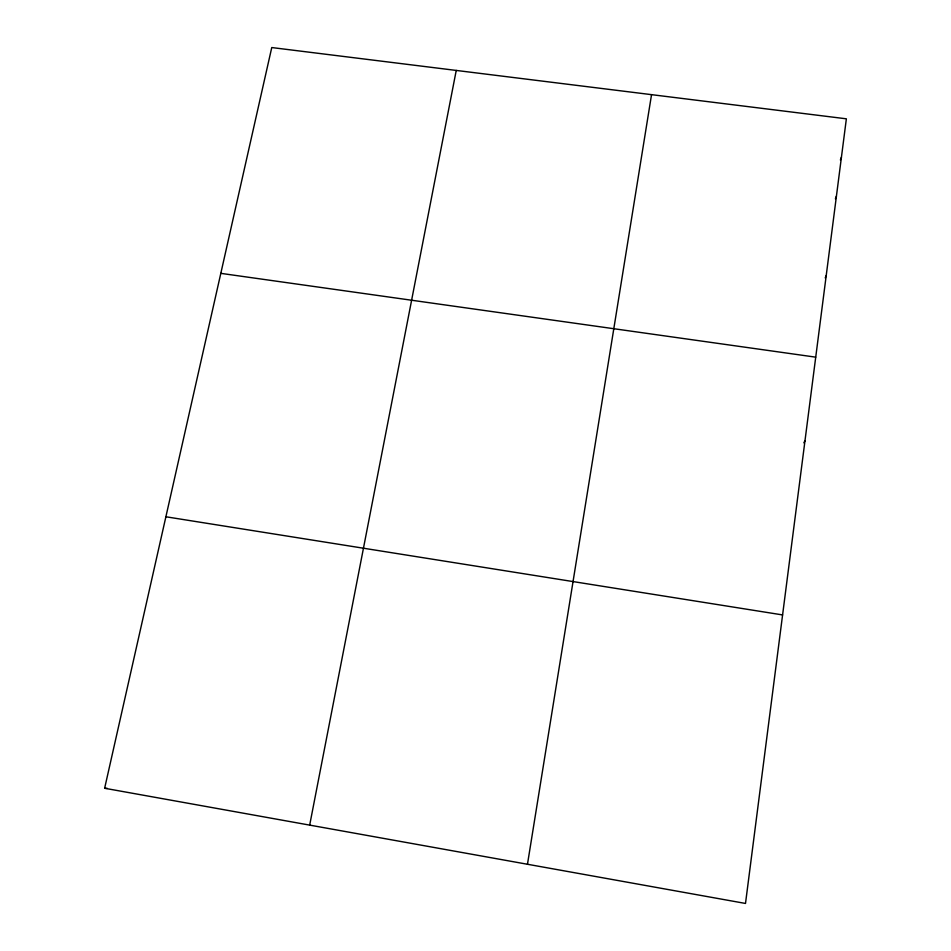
<?xml version="1.0" encoding="UTF-8"?>
<svg xmlns="http://www.w3.org/2000/svg" width="951" height="951" viewBox="0 0 951 951"><rect width="100%" height="100%" fill="white"/><g stroke="black" fill="none" stroke-linecap="round" stroke-linejoin="round"><path stroke-width="1.43" d="M527.472 864.257L651.542 94.648M309.681 825.111L456.242 70.433M104.634 788.26L271.76 47.55L846.366 118.816L745.501 903.45L104.634 788.26L107.356 788.391M840.387 159.994L841.421 157.284M835.394 198.807L836.404 196.239M825.218 277.918L826.205 275.659M803.821 442.809L804.974 440.8M220.81 273.353L815.72 357.16M165.89 516.773L782.59 614.928"/></g></svg>
